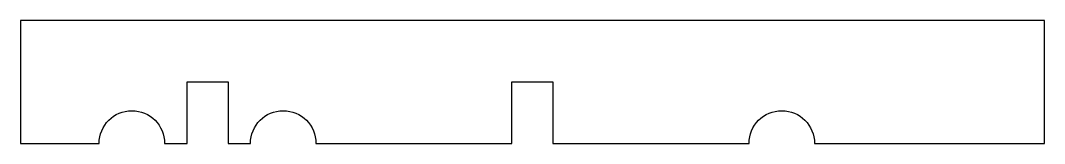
# Model space of a CAD drawing. Header units: millimetres. Extents: x 142 to 267, y -15 to 0.
import ezdxf

# ---------------------------------------------------------------- set-up
doc = ezdxf.new("R2010")
doc.units = ezdxf.units.MM
doc.layers.get('0').update_dxf_attribs({"linetype": 'CONTINUOUS'})

msp = doc.modelspace()

# ---------------------------------------------------------------- linework, layer by layer
msp.add_lwpolyline([(170.1, -15, -1), (178.1, -15), (202.05, -15), (202.05, -7.5), (207.05, -7.5), (207.05, -15), (231.01, -15, -1), (239.01, -15), (267.11, -15), (267.11, 0), (142, 0), (142, -15), (151.61, -15, -1), (159.61, -15), (162.36, -15), (162.36, -7.5), (167.36, -7.5), (167.36, -15)], format="xyb", close=True)

doc.saveas('drawing.dxf')
